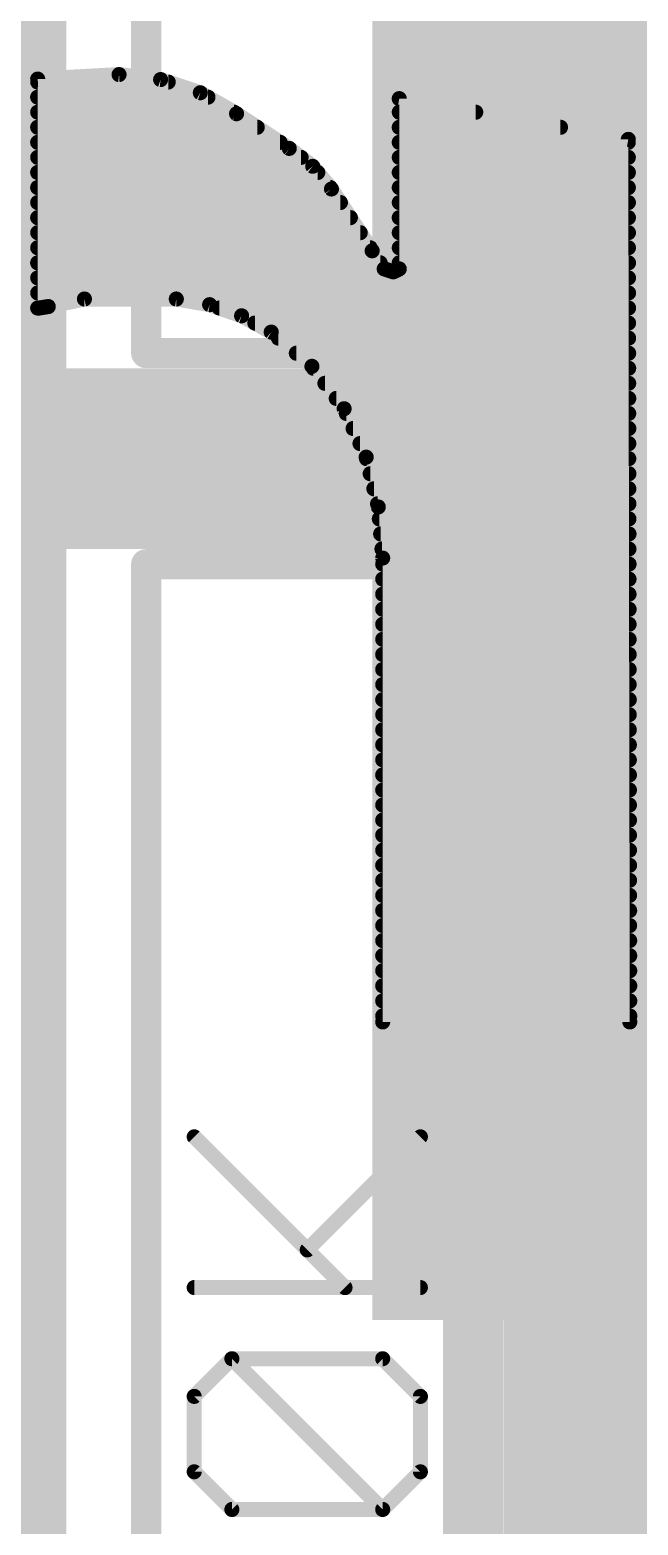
# Model space of a CAD drawing. Extents: x 0 to 108, y -11 to 13.
# Drawn here: x 7.711 to 8.736, y 4.552 to 7.073 of the extents above; entities that cross this region are included whole.
import ezdxf

# ---------------------------------------------------------------- set-up
doc = ezdxf.new("R2010")
doc.units = 0
for name, color, linetype in [('1', 12, 'CONTINUOUS'), ('21', 41, 'CONTINUOUS'), ('22', 40, 'CONTINUOUS'), ('27', 1, 'CONTINUOUS'), ('29', 253, 'CONTINUOUS'), ('31', 4, 'CONTINUOUS'), ('35', 253, 'CONTINUOUS'), ('39', 12, 'CONTINUOUS'), ('51', 53, 'CONTINUOUS')]:
    doc.layers.add(name, color=color, linetype=linetype)

# ---------------------------------------------------------------- blocks, each defined once
blk = doc.blocks.new('RECT')
blk.add_solid([(-0.5, -0.5), (0.5, -0.5), (-0.5, 0.5), (0.5, 0.5)])

msp = doc.modelspace()

# ---------------------------------------------------------------- linework, layer by layer
at = {"layer": '1', "const_width": 0.3048}
msp.add_lwpolyline([(7.62, 3.849), (7.62, 10.16)], dxfattribs=at)
at = {"layer": '21', "const_width": 0.3048}
msp.add_lwpolyline([(6.35, 6.35), (8.89, 6.35)], dxfattribs=at)
at = {"layer": '22', "const_width": 0.0254}
for points in [[(7.8613, 6.9977), (7.7241, 6.9901)], [(7.9314, 6.9893), (7.8613, 6.9977)], [(7.7241, 6.9901), (7.7241, 6.604)], [(7.7241, 6.985), (7.9442, 6.985)], [(7.9983, 6.967), (7.9314, 6.9893)], [(7.7241, 6.9596), (8.0111, 6.9596)], [(8.0594, 6.9317), (7.9983, 6.967)], [(8.7198, 6.8885), (8.3337, 6.9571)], [(8.3337, 6.9571), (8.3337, 6.67)], [(7.7241, 6.9342), (8.0551, 6.9342)], [(8.1483, 6.8732), (8.0594, 6.9317)], [(8.3337, 6.9342), (8.4626, 6.9342)], [(7.7241, 6.9088), (8.0942, 6.9088)], [(8.3337, 6.9088), (8.6055, 6.9088)], [(7.7241, 6.8834), (8.1328, 6.8834)], [(8.1878, 6.843), (8.1483, 6.8732)], [(8.3337, 6.8834), (8.7198, 6.8834)], [(8.7224, 5.4), (8.7198, 6.8885)], [(7.7241, 6.858), (8.1682, 6.858)], [(8.3337, 6.858), (8.7199, 6.858)], [(7.7241, 6.8326), (8.1963, 6.8326)], [(8.2194, 6.8047), (8.1878, 6.843)], [(8.3337, 6.8326), (8.7199, 6.8326)], [(7.7241, 6.8072), (8.2173, 6.8072)], [(8.288, 6.7005), (8.2194, 6.8047)], [(8.3337, 6.8072), (8.7199, 6.8072)], [(7.7241, 6.7818), (8.2345, 6.7818)], [(8.3337, 6.7818), (8.72, 6.7818)], [(7.7241, 6.7564), (8.2512, 6.7564)], [(8.3337, 6.7564), (8.72, 6.7564)], [(7.7241, 6.731), (8.2679, 6.731)], [(8.3337, 6.731), (8.7201, 6.731)], [(7.7241, 6.7056), (8.2846, 6.7056)], [(8.3083, 6.67), (8.288, 6.7005)], [(8.3337, 6.7056), (8.7201, 6.7056)], [(7.7241, 6.6802), (8.3015, 6.6802)], [(8.3236, 6.665), (8.3083, 6.67)], [(8.3337, 6.67), (8.3236, 6.665)], [(8.3337, 6.6802), (8.7202, 6.6802)], [(7.7241, 6.6548), (8.7202, 6.6548)], [(7.7241, 6.6294), (8.7203, 6.6294)], [(7.7419, 6.6065), (7.8029, 6.6192)], [(7.8029, 6.6192), (7.9578, 6.6192)], [(7.9578, 6.6192), (8.014, 6.6097)], [(7.7241, 6.604), (7.7267, 6.604)], [(7.7241, 6.604), (7.7267, 6.604)], [(7.7267, 6.604), (7.7419, 6.6065)], [(8.014, 6.6097), (8.0679, 6.5909)], [(8.0303, 6.604), (8.7203, 6.604)], [(8.0679, 6.5909), (8.1178, 6.5634)], [(8.0902, 6.5786), (8.7203, 6.5786)], [(8.1178, 6.5634), (8.1865, 6.5057)], [(8.1299, 6.5532), (8.7204, 6.5532)], [(8.1602, 6.5278), (8.7204, 6.5278)], [(8.1865, 6.5057), (8.2408, 6.4342)], [(8.189, 6.5024), (8.7205, 6.5024)], [(8.2083, 6.477), (8.7205, 6.477)], [(8.2275, 6.4516), (8.7206, 6.4516)], [(8.2408, 6.4342), (8.2779, 6.3525)], [(8.2444, 6.4262), (8.7206, 6.4262)], [(8.2559, 6.4008), (8.7207, 6.4008)], [(8.2675, 6.3754), (8.7207, 6.3754)], [(8.2779, 6.3525), (8.2984, 6.2685)], [(8.2785, 6.35), (8.7207, 6.35)], [(8.2847, 6.3246), (8.7208, 6.3246)], [(8.2909, 6.2992), (8.7208, 6.2992)], [(8.2971, 6.2738), (8.7209, 6.2738)], [(8.2984, 6.2685), (8.3058, 6.1824)], [(8.3001, 6.2484), (8.7209, 6.2484)], [(8.3023, 6.223), (8.721, 6.223)], [(8.3045, 6.1976), (8.721, 6.1976)], [(8.3058, 6.1824), (8.3058, 5.4)], [(8.3058, 6.1722), (8.7211, 6.1722)], [(8.3058, 6.1468), (8.7211, 6.1468)], [(8.3058, 6.1214), (8.7211, 6.1214)], [(8.3058, 6.096), (8.7212, 6.096)], [(8.3058, 6.0706), (8.7212, 6.0706)], [(8.3058, 6.0452), (8.7213, 6.0452)], [(8.3058, 6.0198), (8.7213, 6.0198)], [(8.3058, 5.9944), (8.7214, 5.9944)], [(8.3058, 5.969), (8.7214, 5.969)], [(8.3058, 5.9436), (8.7215, 5.9436)], [(8.3058, 5.9182), (8.7215, 5.9182)], [(8.3058, 5.8928), (8.7215, 5.8928)], [(8.3058, 5.8674), (8.7216, 5.8674)], [(8.3058, 5.842), (8.7216, 5.842)], [(8.3058, 5.8166), (8.7217, 5.8166)], [(8.3058, 5.7912), (8.7217, 5.7912)], [(8.3058, 5.7658), (8.7218, 5.7658)], [(8.3058, 5.7404), (8.7218, 5.7404)], [(8.3058, 5.715), (8.7218, 5.715)], [(8.3058, 5.6896), (8.7219, 5.6896)], [(8.3058, 5.6642), (8.7219, 5.6642)], [(8.3058, 5.6388), (8.722, 5.6388)], [(8.3058, 5.6134), (8.722, 5.6134)], [(8.3058, 5.588), (8.7221, 5.588)], [(8.3058, 5.5626), (8.7221, 5.5626)], [(8.3058, 5.5372), (8.7222, 5.5372)], [(8.3058, 5.5118), (8.7222, 5.5118)], [(8.3058, 5.4864), (8.7223, 5.4864)], [(8.3058, 5.461), (8.7223, 5.461)], [(8.3058, 5.4356), (8.7223, 5.4356)], [(8.3058, 5.4102), (8.7224, 5.4102)], [(8.3058, 5.4), (8.7224, 5.4)]]:
    msp.add_lwpolyline(points, dxfattribs=at)
at = {"layer": '22', "const_width": 0.0127}
for points in [[(7.8621, 7.004, 1), (7.8605, 6.9914)], [(7.8617, 6.9914, 1), (7.8609, 7.004)], [(7.7305, 6.9901, 1), (7.7177, 6.9901)], [(7.7237, 6.9964, 1), (7.7245, 6.9838)], [(7.7241, 6.9914, 1), (7.7241, 6.9787)], [(7.9334, 6.9953, 1), (7.9293, 6.9833)], [(7.9306, 6.983, 1), (7.9321, 6.9956)], [(7.9442, 6.9787, 1), (7.9442, 6.9914)], [(7.7241, 6.966, 1), (7.7241, 6.9532)], [(8.0015, 6.9725, 1), (7.9951, 6.9615)], [(7.9963, 6.961, 1), (8.0003, 6.973)], [(8.0111, 6.9532, 1), (8.0111, 6.966)], [(8.3348, 6.9634, 1), (8.3326, 6.9508)], [(8.34, 6.9571, 1), (8.3274, 6.9571)], [(7.7241, 6.9406, 1), (7.7241, 6.9279)], [(8.0629, 6.937, 1), (8.0559, 6.9264)], [(8.0551, 6.9279, 1), (8.0551, 6.9406)], [(8.0562, 6.9262, 1), (8.0626, 6.9372)], [(8.3337, 6.9406, 1), (8.3337, 6.9279)], [(8.4626, 6.9279, 1), (8.4626, 6.9406)], [(7.7241, 6.9152, 1), (7.7241, 6.9024)], [(8.0942, 6.9024, 1), (8.0942, 6.9152)], [(8.3337, 6.9152, 1), (8.3337, 6.9024)], [(8.6055, 6.9024, 1), (8.6055, 6.9152)], [(7.7241, 6.8898, 1), (7.7241, 6.877)], [(8.1328, 6.877, 1), (8.1328, 6.8898)], [(8.1522, 6.8782, 1), (8.1444, 6.8682)], [(8.1448, 6.8679, 1), (8.1518, 6.8785)], [(8.3337, 6.8898, 1), (8.3337, 6.877)], [(8.7261, 6.8885, 1), (8.7135, 6.8885)], [(8.7187, 6.8822, 1), (8.7209, 6.8948)], [(8.7198, 6.877, 1), (8.7198, 6.8898)], [(7.7241, 6.8644, 1), (7.7241, 6.8517)], [(8.1682, 6.8517, 1), (8.1682, 6.8644)], [(8.3337, 6.8644, 1), (8.3337, 6.8517)], [(8.7199, 6.8517, 1), (8.7199, 6.8644)], [(7.7241, 6.839, 1), (7.7241, 6.8262)], [(8.1926, 6.847, 1), (8.1829, 6.839)], [(8.1839, 6.838, 1), (8.1916, 6.848)], [(8.1963, 6.8262, 1), (8.1963, 6.839)], [(8.3337, 6.839, 1), (8.3337, 6.8262)], [(8.7199, 6.8262, 1), (8.7199, 6.839)], [(7.7241, 6.8136, 1), (7.7241, 6.8008)], [(8.2247, 6.8082, 1), (8.2141, 6.8012)], [(8.2145, 6.8007, 1), (8.2243, 6.8087)], [(8.2173, 6.8008, 1), (8.2173, 6.8136)], [(8.3337, 6.8136, 1), (8.3337, 6.8008)], [(8.7199, 6.8008, 1), (8.7199, 6.8136)], [(7.7241, 6.7882, 1), (7.7241, 6.7755)], [(8.2345, 6.7755, 1), (8.2345, 6.7882)], [(8.3337, 6.7882, 1), (8.3337, 6.7755)], [(8.72, 6.7755, 1), (8.72, 6.7882)], [(7.7241, 6.7628, 1), (7.7241, 6.75)], [(8.2512, 6.75, 1), (8.2512, 6.7628)], [(8.3337, 6.7628, 1), (8.3337, 6.75)], [(8.72, 6.75, 1), (8.72, 6.7628)], [(7.7241, 6.7374, 1), (7.7241, 6.7247)], [(8.2679, 6.7247, 1), (8.2679, 6.7374)], [(8.3337, 6.7374, 1), (8.3337, 6.7247)], [(8.7201, 6.7247, 1), (8.7201, 6.7374)], [(7.7241, 6.712, 1), (7.7241, 6.6993)], [(8.2933, 6.704, 1), (8.2827, 6.697)], [(8.2827, 6.697, 1), (8.2933, 6.704)], [(8.2846, 6.6993, 1), (8.2846, 6.712)], [(8.3337, 6.712, 1), (8.3337, 6.6993)], [(8.7201, 6.6993, 1), (8.7201, 6.712)], [(7.7241, 6.6866, 1), (7.7241, 6.6738)], [(8.3015, 6.6738, 1), (8.3015, 6.6866)], [(8.3103, 6.676, 1), (8.3063, 6.664)], [(8.3337, 6.6866, 1), (8.3337, 6.6738)], [(8.3365, 6.6643, 1), (8.3309, 6.6757)], [(8.7202, 6.6738, 1), (8.7202, 6.6866)], [(7.7241, 6.6612, 1), (7.7241, 6.6485)], [(8.303, 6.6665, 1), (8.3136, 6.6735)], [(8.3208, 6.6707, 1), (8.3264, 6.6593)], [(8.3216, 6.659, 1), (8.3256, 6.671)], [(8.3274, 6.67, 1), (8.34, 6.67)], [(8.7202, 6.6485, 1), (8.7202, 6.6612)], [(7.7241, 6.6358, 1), (7.7241, 6.6231)], [(7.8029, 6.6256, 1), (7.8029, 6.6128)], [(7.8042, 6.613, 1), (7.8016, 6.6254)], [(7.9589, 6.6255, 1), (7.9567, 6.6129)], [(7.9578, 6.6128, 1), (7.9578, 6.6256)], [(8.7203, 6.6231, 1), (8.7203, 6.6358)], [(7.7241, 6.6104, 1), (7.7241, 6.5976)], [(7.7241, 6.6104, 1), (7.7241, 6.5976)], [(7.7177, 6.604, 1), (7.7305, 6.604)], [(7.7257, 6.6103, 1), (7.7277, 6.5977)], [(7.7267, 6.5976, 1), (7.7267, 6.6104)], [(7.7267, 6.5976, 1), (7.7267, 6.6104)], [(7.7406, 6.6127, 1), (7.7432, 6.6003)], [(7.7429, 6.6002, 1), (7.7409, 6.6128)], [(8.0161, 6.6157, 1), (8.0119, 6.6037)], [(8.013, 6.6034, 1), (8.0151, 6.6159)], [(8.0303, 6.6104, 1), (8.0303, 6.5976)], [(8.7203, 6.5976, 1), (8.7203, 6.6104)], [(8.0709, 6.5965, 1), (8.0648, 6.5854)], [(8.0658, 6.5849, 1), (8.07, 6.5969)], [(8.0902, 6.585, 1), (8.0902, 6.5723)], [(8.7203, 6.5723, 1), (8.7203, 6.585)], [(8.1219, 6.5683, 1), (8.1137, 6.5585)], [(8.1147, 6.5578, 1), (8.1209, 6.569)], [(8.1299, 6.5596, 1), (8.1299, 6.5469)], [(8.7204, 6.5469, 1), (8.7204, 6.5596)], [(8.1602, 6.5342, 1), (8.1602, 6.5214)], [(8.7204, 6.5214, 1), (8.7204, 6.5342)], [(8.1916, 6.5095, 1), (8.1814, 6.5018)], [(8.1824, 6.5008, 1), (8.1906, 6.5105)], [(8.189, 6.5088, 1), (8.189, 6.4961)], [(8.7205, 6.4961, 1), (8.7205, 6.5088)], [(8.2083, 6.4834, 1), (8.2083, 6.4707)], [(8.7205, 6.4707, 1), (8.7205, 6.4834)], [(8.2275, 6.458, 1), (8.2275, 6.4452)], [(8.7206, 6.4452, 1), (8.7206, 6.458)], [(8.2465, 6.4368, 1), (8.235, 6.4316)], [(8.2357, 6.4303, 1), (8.2458, 6.438)], [(8.2444, 6.4326, 1), (8.2444, 6.4199)], [(8.7206, 6.4199, 1), (8.7206, 6.4326)], [(8.2559, 6.4072, 1), (8.2559, 6.3944)], [(8.7207, 6.3944, 1), (8.7207, 6.4072)], [(8.2675, 6.3818, 1), (8.2675, 6.369)], [(8.7207, 6.369, 1), (8.7207, 6.3818)], [(8.2841, 6.354, 1), (8.2717, 6.351)], [(8.2785, 6.3564, 1), (8.2785, 6.3437)], [(8.2721, 6.3499, 1), (8.2837, 6.3551)], [(8.7207, 6.3437, 1), (8.7207, 6.3564)], [(8.2847, 6.331, 1), (8.2847, 6.3182)], [(8.7208, 6.3182, 1), (8.7208, 6.331)], [(8.2909, 6.3056, 1), (8.2909, 6.2928)], [(8.7208, 6.2928, 1), (8.7208, 6.3056)], [(8.2971, 6.2802, 1), (8.2971, 6.2675)], [(8.3047, 6.2691, 1), (8.292, 6.268)], [(8.7209, 6.2675, 1), (8.7209, 6.2802)], [(8.2922, 6.267, 1), (8.3045, 6.27)], [(8.3001, 6.2548, 1), (8.3001, 6.242)], [(8.7209, 6.242, 1), (8.7209, 6.2548)], [(8.3023, 6.2294, 1), (8.3023, 6.2166)], [(8.721, 6.2166, 1), (8.721, 6.2294)], [(8.3045, 6.204, 1), (8.3045, 6.1913)], [(8.721, 6.1913, 1), (8.721, 6.204)], [(8.3058, 6.1786, 1), (8.3058, 6.1658)], [(8.3121, 6.1824, 1), (8.2995, 6.1824)], [(8.2995, 6.1819, 1), (8.3121, 6.1829)], [(8.7211, 6.1658, 1), (8.7211, 6.1786)], [(8.3058, 6.1532, 1), (8.3058, 6.1405)], [(8.7211, 6.1405, 1), (8.7211, 6.1532)], [(8.3058, 6.1278, 1), (8.3058, 6.1151)], [(8.7211, 6.1151, 1), (8.7211, 6.1278)], [(8.3058, 6.1024, 1), (8.3058, 6.0896)], [(8.7212, 6.0896, 1), (8.7212, 6.1024)], [(8.3058, 6.077, 1), (8.3058, 6.0643)], [(8.7212, 6.0643, 1), (8.7212, 6.077)], [(8.3058, 6.0516, 1), (8.3058, 6.0389)], [(8.7213, 6.0389, 1), (8.7213, 6.0516)], [(8.3058, 6.0262, 1), (8.3058, 6.0134)], [(8.7213, 6.0134, 1), (8.7213, 6.0262)], [(8.3058, 6.0008, 1), (8.3058, 5.9881)], [(8.7214, 5.9881, 1), (8.7214, 6.0008)], [(8.3058, 5.9754, 1), (8.3058, 5.9627)], [(8.7214, 5.9627, 1), (8.7214, 5.9754)], [(8.3058, 5.95, 1), (8.3058, 5.9372)], [(8.7215, 5.9372, 1), (8.7215, 5.95)], [(8.3058, 5.9246, 1), (8.3058, 5.9119)], [(8.7215, 5.9119, 1), (8.7215, 5.9246)], [(8.3058, 5.8992, 1), (8.3058, 5.8864)], [(8.7215, 5.8864, 1), (8.7215, 5.8992)], [(8.3058, 5.8738, 1), (8.3058, 5.861)], [(8.7216, 5.861, 1), (8.7216, 5.8738)], [(8.3058, 5.8484, 1), (8.3058, 5.8357)], [(8.7216, 5.8357, 1), (8.7216, 5.8484)], [(8.3058, 5.823, 1), (8.3058, 5.8102)], [(8.7217, 5.8102, 1), (8.7217, 5.823)], [(8.3058, 5.7976, 1), (8.3058, 5.7848)], [(8.7217, 5.7848, 1), (8.7217, 5.7976)], [(8.3058, 5.7722, 1), (8.3058, 5.7595)], [(8.7218, 5.7595, 1), (8.7218, 5.7722)], [(8.3058, 5.7468, 1), (8.3058, 5.734)], [(8.7218, 5.734, 1), (8.7218, 5.7468)], [(8.3058, 5.7214, 1), (8.3058, 5.7086)], [(8.7218, 5.7086, 1), (8.7218, 5.7214)], [(8.3058, 5.696, 1), (8.3058, 5.6833)], [(8.7219, 5.6833, 1), (8.7219, 5.696)], [(8.3058, 5.6706, 1), (8.3058, 5.6578)], [(8.7219, 5.6578, 1), (8.7219, 5.6706)], [(8.3058, 5.6452, 1), (8.3058, 5.6325)], [(8.722, 5.6325, 1), (8.722, 5.6452)], [(8.3058, 5.6198, 1), (8.3058, 5.6071)], [(8.722, 5.6071, 1), (8.722, 5.6198)], [(8.3058, 5.5944, 1), (8.3058, 5.5816)], [(8.7221, 5.5816, 1), (8.7221, 5.5944)], [(8.3058, 5.569, 1), (8.3058, 5.5563)], [(8.7221, 5.5563, 1), (8.7221, 5.569)], [(8.3058, 5.5436, 1), (8.3058, 5.5309)], [(8.7222, 5.5309, 1), (8.7222, 5.5436)], [(8.3058, 5.5182, 1), (8.3058, 5.5054)], [(8.7222, 5.5054, 1), (8.7222, 5.5182)], [(8.3058, 5.4928, 1), (8.3058, 5.4801)], [(8.7223, 5.4801, 1), (8.7223, 5.4928)], [(8.3058, 5.4674, 1), (8.3058, 5.4546)], [(8.7223, 5.4546, 1), (8.7223, 5.4674)], [(8.3058, 5.442, 1), (8.3058, 5.4292)], [(8.7223, 5.4292, 1), (8.7223, 5.442)], [(8.3058, 5.4166, 1), (8.3058, 5.4039)], [(8.7224, 5.4039, 1), (8.7224, 5.4166)], [(8.3058, 5.4064, 1), (8.3058, 5.3937)], [(8.2995, 5.4, 1), (8.3121, 5.4)], [(8.7161, 5.4, 1), (8.7287, 5.4)], [(8.7224, 5.3937, 1), (8.7224, 5.4064)]]:
    msp.add_lwpolyline(points, format="xyb", dxfattribs=at)
at = {"layer": '27', "const_width": 0.0254}
for points in [[(8.2422, 4.9521), (7.988, 5.2063)], [(8.1786, 5.0157), (8.3693, 5.2063)], [(7.988, 4.9521), (8.3693, 4.9521)], [(7.988, 4.7686), (8.0515, 4.8321)], [(8.0515, 4.8321), (8.3057, 4.8321)], [(8.3057, 4.5779), (8.0515, 4.8321)], [(8.3057, 4.8321), (8.3693, 4.7686)], [(7.988, 4.6415), (7.988, 4.7686)], [(8.3693, 4.7686), (8.3693, 4.6415)], [(8.0515, 4.5779), (7.988, 4.6415)], [(8.3693, 4.6415), (8.3057, 4.5779)], [(8.3057, 4.5779), (8.0515, 4.5779)]]:
    msp.add_lwpolyline(points, dxfattribs=at)
at = {"layer": '27', "const_width": 0.0127}
for points in [[(7.9925, 5.2108, 1), (7.9835, 5.2018)], [(8.3738, 5.2018, 1), (8.3648, 5.2108)], [(8.1741, 5.0202, 1), (8.1831, 5.0112)], [(7.988, 4.9585, 1), (7.988, 4.9458)], [(8.2377, 4.9476, 1), (8.2467, 4.9566)], [(8.3693, 4.9458, 1), (8.3693, 4.9585)], [(8.0515, 4.8385, 1), (8.0515, 4.8258)], [(8.056, 4.8366, 1), (8.047, 4.8276)], [(8.056, 4.8276, 1), (8.047, 4.8366)], [(8.3102, 4.8366, 1), (8.3013, 4.8276)], [(8.3057, 4.8258, 1), (8.3057, 4.8385)], [(7.9943, 4.7686, 1), (7.9816, 4.7686)], [(7.9835, 4.7731, 1), (7.9925, 4.7641)], [(8.3757, 4.7686, 1), (8.363, 4.7686)], [(8.3648, 4.7641, 1), (8.3738, 4.7731)], [(7.9816, 4.6415, 1), (7.9943, 4.6415)], [(7.9925, 4.6459, 1), (7.9835, 4.637)], [(8.363, 4.6415, 1), (8.3757, 4.6415)], [(8.3738, 4.637, 1), (8.3648, 4.6459)], [(8.0515, 4.5843, 1), (8.0515, 4.5716)], [(8.3057, 4.5716, 1), (8.3057, 4.5843)], [(8.047, 4.5734, 1), (8.056, 4.5824)], [(8.3013, 4.5824, 1), (8.3102, 4.5734)], [(8.3013, 4.5734, 1), (8.3102, 4.5824)]]:
    msp.add_lwpolyline(points, format="xyb", dxfattribs=at)
at = {"layer": '39', "const_width": 0.0508}
for points in [[(7.907, 6.528), (7.907, 9.474)], [(9.873, 6.528), (7.907, 6.528)], [(7.907, 3.226), (7.907, 6.172)], [(7.907, 6.172), (9.873, 6.172)]]:
    msp.add_lwpolyline(points, dxfattribs=at)
at = {"layer": '39', "const_width": 0.0254}
for points in [[(7.907, 6.5407, 1), (7.907, 6.5153)], [(7.8943, 6.528, 1), (7.9197, 6.528)], [(7.9197, 6.172, 1), (7.8943, 6.172)], [(7.907, 6.1847, 1), (7.907, 6.1593)]]:
    msp.add_lwpolyline(points, format="xyb", dxfattribs=at)
at = {"layer": '51', "const_width": 0.1016}
msp.add_lwpolyline([(8.458, 4.343), (8.458, 5.055)], dxfattribs=at)
at = {"layer": '51', "const_width": 0.0508}
msp.add_lwpolyline([(8.4834, 5.055, 1), (8.4326, 5.055)], format="xyb", dxfattribs=at)

# ---------------------------------------------------------------- block references
at = {"layer": '1', "xscale": 1.1, "rotation": 90}
for p in [(8.89, 7.151), (8.89, 5.549)]:
    msp.add_blockref('RECT', p, dxfattribs=at)
at = {"layer": '21', "xscale": 0.4572, "yscale": 0.762, "rotation": 90}
msp.add_blockref('RECT', (8.89, 4.699), dxfattribs=at)
at = {"layer": '29', "xscale": 1.3032, "yscale": 1.2032, "rotation": 90}
for p in [(8.89, 7.151), (8.89, 5.549)]:
    msp.add_blockref('RECT', p, dxfattribs=at)
at = {"layer": '31', "xscale": 1.1, "rotation": 90}
for p in [(8.89, 7.151), (8.89, 5.549)]:
    msp.add_blockref('RECT', p, dxfattribs=at)
at = {"layer": '35', "xscale": 0.3998, "yscale": 0.6, "rotation": 90}
msp.add_blockref('RECT', (8.89, 4.699), dxfattribs=at)
at = {"layer": '51', "xscale": 0.5001, "yscale": 0.95, "rotation": 90}
msp.add_blockref('RECT', (8.8849, 5.2793), dxfattribs=at)

doc.saveas('drawing.dxf')
